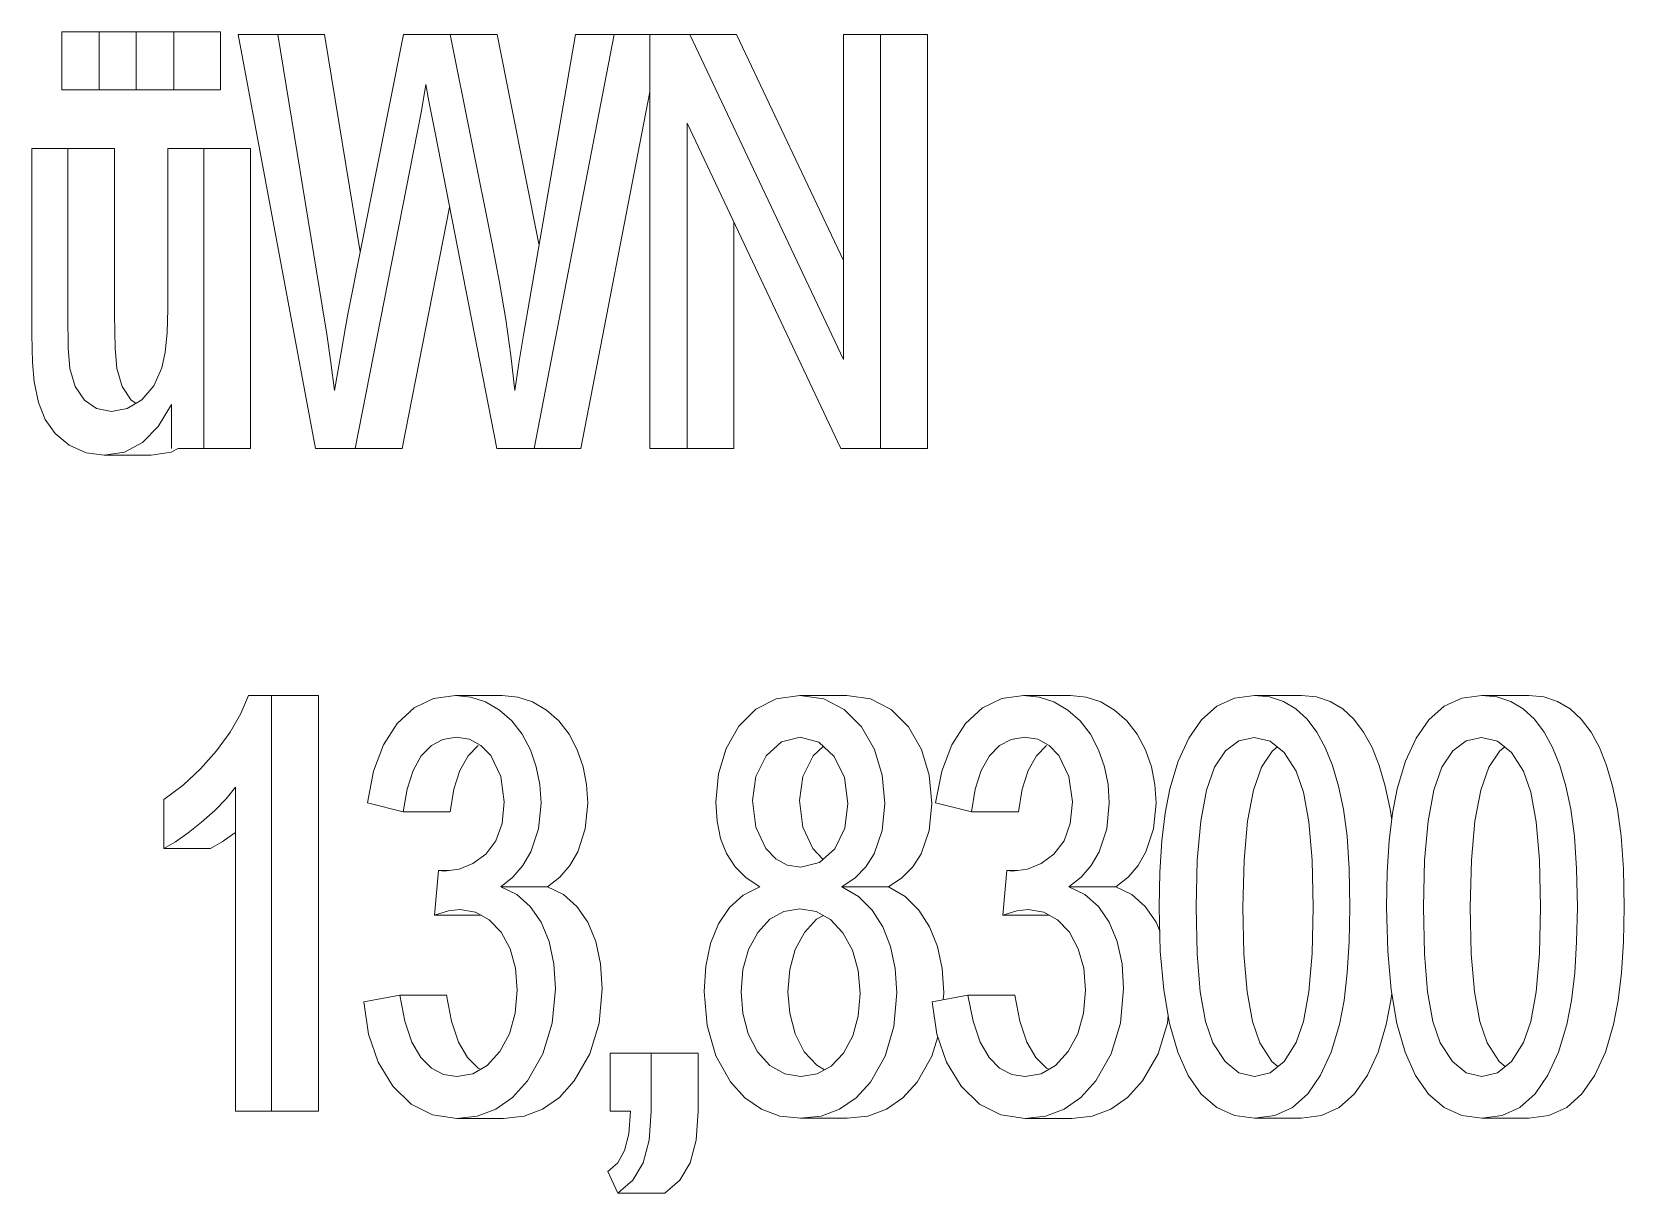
# Model space of a CAD drawing. Header units: metres. Extents: x -35.7 to 3.2, y -7 to 21.9.
# Drawn here: x 2.1668 to 2.2423, y 0.6747 to 0.7298 of the extents above; entities that cross this region are included whole.
import ezdxf

# ---------------------------------------------------------------- set-up
doc = ezdxf.new("R2010")
doc.units = ezdxf.units.M
doc.header["$MEASUREMENT"] = 0
doc.layers.add('B_Schnitt B Garagenrampe RB_1_910 Allgemein Lageplan Höhen', color=7, linetype='Continuous')

msp = doc.modelspace()

# ---------------------------------------------------------------- linework, layer by layer
at = {"layer": 'B_Schnitt B Garagenrampe RB_1_910 Allgemein Lageplan Höhen', "color": 7, "linetype": 'Continuous', "lineweight": 13, "ltscale": 1000}
for p, q in [((2.169958, 0.729754), (2.168178, 0.729754)), ((2.168178, 0.729754), (2.168178, 0.727009)), ((2.169958, 0.727009), (2.169958, 0.729754)), ((2.171711, 0.729754), (2.169958, 0.729754)), ((2.173491, 0.729754), (2.171711, 0.729754)), ((2.171711, 0.729754), (2.171711, 0.727009)), ((2.173491, 0.727009), (2.173491, 0.729754)), ((2.175713, 0.729754), (2.173491, 0.729754)), ((2.175713, 0.727009), (2.175713, 0.729754)), ((2.178425, 0.729634), (2.17654, 0.729634)), ((2.17654, 0.729634), (2.180224, 0.71)), ((2.180536, 0.716763), (2.178425, 0.729634)), ((2.180647, 0.729634), (2.178425, 0.729634)), ((2.182338, 0.71933), (2.180647, 0.729634)), ((2.184391, 0.729634), (2.181749, 0.716375)), ((2.186607, 0.729634), (2.184391, 0.729634)), ((2.188596, 0.719697), (2.186607, 0.729634)), ((2.18883, 0.729634), (2.186607, 0.729634)), ((2.190818, 0.719697), (2.18883, 0.729634)), ((2.192545, 0.729634), (2.190367, 0.717018)), ((2.190584, 0.71), (2.194392, 0.729634)), ((2.194392, 0.729634), (2.192545, 0.729634)), ((2.196087, 0.729634), (2.194392, 0.729634)), ((2.197971, 0.729634), (2.196087, 0.729634)), ((2.196087, 0.729634), (2.196087, 0.71)), ((2.205264, 0.714219), (2.197971, 0.729634)), ((2.200193, 0.729634), (2.197971, 0.729634)), ((2.205264, 0.718917), (2.200193, 0.729634)), ((2.207025, 0.729634), (2.205264, 0.729634)), ((2.205264, 0.729634), (2.205264, 0.714219)), ((2.207025, 0.71), (2.207025, 0.729634)), ((2.209248, 0.729634), (2.207025, 0.729634)), ((2.209248, 0.71), (2.209248, 0.729634)), ((2.168178, 0.727009), (2.169958, 0.727009)), ((2.171711, 0.727009), (2.169958, 0.727009)), ((2.171711, 0.727009), (2.173491, 0.727009)), ((2.175713, 0.727009), (2.173491, 0.727009)), ((2.185241, 0.726011), (2.185452, 0.727264)), ((2.185452, 0.727264), (2.185594, 0.726473)), ((2.192807, 0.71), (2.196087, 0.726915)), ((2.185594, 0.726473), (2.185887, 0.72496)), ((2.185044, 0.72496), (2.185241, 0.726011)), ((2.197848, 0.71), (2.197848, 0.725429)), ((2.197848, 0.725429), (2.20514, 0.71)), ((2.182099, 0.71), (2.185044, 0.72496)), ((2.185887, 0.72496), (2.188814, 0.71)), ((2.168462, 0.724223), (2.166758, 0.724223)), ((2.166758, 0.724223), (2.166758, 0.715411)), ((2.168462, 0.716335), (2.168462, 0.724223)), ((2.170685, 0.724223), (2.168462, 0.724223)), ((2.170685, 0.716335), (2.170685, 0.724223)), ((2.174911, 0.724223), (2.173207, 0.724223)), ((2.173207, 0.724223), (2.173207, 0.716603)), ((2.174911, 0.71), (2.174911, 0.724223)), ((2.177134, 0.724223), (2.174911, 0.724223)), ((2.177134, 0.71), (2.177134, 0.724223)), ((2.184322, 0.71), (2.186575, 0.721445)), ((2.200071, 0.71), (2.200071, 0.720726)), ((2.188944, 0.717876), (2.188596, 0.719697)), ((2.18924, 0.71611), (2.188944, 0.717876)), ((2.190367, 0.717018), (2.190101, 0.715472)), ((2.168488, 0.714755), (2.168462, 0.716335)), ((2.170711, 0.714755), (2.170685, 0.716335)), ((2.173207, 0.716603), (2.173176, 0.715484)), ((2.180753, 0.715418), (2.180536, 0.716763)), ((2.181749, 0.716375), (2.181637, 0.715758)), ((2.173176, 0.715484), (2.173082, 0.714558)), ((2.181637, 0.715758), (2.181429, 0.714547)), ((2.189484, 0.714401), (2.18924, 0.71611)), ((2.190101, 0.715472), (2.18987, 0.714048)), ((2.166758, 0.715411), (2.166784, 0.714078)), ((2.168567, 0.71379), (2.168488, 0.714755)), ((2.170789, 0.71379), (2.170711, 0.714755)), ((2.180949, 0.714079), (2.180753, 0.715418)), ((2.166784, 0.714078), (2.166862, 0.713161)), ((2.173082, 0.714558), (2.172928, 0.713824)), ((2.181124, 0.712745), (2.180949, 0.714079)), ((2.181429, 0.714547), (2.181124, 0.712745)), ((2.189676, 0.712745), (2.189484, 0.714401)), ((2.18987, 0.714048), (2.189676, 0.712745)), ((2.168817, 0.712941), (2.168567, 0.71379)), ((2.17104, 0.712941), (2.170789, 0.71379)), ((2.172928, 0.713824), (2.17255, 0.712966)), ((2.166862, 0.713161), (2.167069, 0.712185)), ((2.169249, 0.712297), (2.168817, 0.712941)), ((2.171471, 0.712297), (2.17104, 0.712941)), ((2.17255, 0.712966), (2.171976, 0.712311)), ((2.167069, 0.712185), (2.167387, 0.711373)), ((2.169831, 0.71189), (2.169249, 0.712297)), ((2.170536, 0.711754), (2.169831, 0.71189)), ((2.17128, 0.711893), (2.170536, 0.711754)), ((2.171976, 0.712311), (2.17128, 0.711893)), ((2.171693, 0.712141), (2.171471, 0.712297)), ((2.172747, 0.711035), (2.173387, 0.71209)), ((2.173387, 0.71209), (2.173387, 0.71)), ((2.167387, 0.711373), (2.167861, 0.710705)), ((2.172002, 0.710281), (2.172747, 0.711035)), ((2.167861, 0.710705), (2.168533, 0.71016)), ((2.171152, 0.709829), (2.172002, 0.710281)), ((2.168533, 0.71016), (2.169335, 0.709799)), ((2.169335, 0.709799), (2.170195, 0.709678)), ((2.170195, 0.709678), (2.171152, 0.709829)), ((2.172418, 0.709678), (2.170195, 0.709678)), ((2.172418, 0.709678), (2.173373, 0.709829)), ((2.173373, 0.709829), (2.173695, 0.71)), ((2.173695, 0.71), (2.174911, 0.71)), ((2.177134, 0.71), (2.174911, 0.71)), ((2.180224, 0.71), (2.182099, 0.71)), ((2.184322, 0.71), (2.182099, 0.71)), ((2.188814, 0.71), (2.190584, 0.71)), ((2.192807, 0.71), (2.190584, 0.71)), ((2.196087, 0.71), (2.197848, 0.71)), ((2.200071, 0.71), (2.197848, 0.71)), ((2.20514, 0.71), (2.207025, 0.71)), ((2.209248, 0.71), (2.207025, 0.71)), ((2.177033, 0.698286), (2.176667, 0.697429)), ((2.178131, 0.698286), (2.177033, 0.698286)), ((2.178131, 0.678571), (2.178131, 0.698286)), ((2.180354, 0.698286), (2.178131, 0.698286)), ((2.180354, 0.678571), (2.180354, 0.698286)), ((2.185815, 0.698138), (2.184896, 0.697693)), ((2.186853, 0.698286), (2.185815, 0.698138)), ((2.187591, 0.698209), (2.186853, 0.698286)), ((2.189076, 0.698286), (2.186853, 0.698286)), ((2.188289, 0.697979), (2.187591, 0.698209)), ((2.189813, 0.698209), (2.189076, 0.698286)), ((2.190511, 0.697979), (2.189813, 0.698209)), ((2.202073, 0.698123), (2.201107, 0.697637)), ((2.203199, 0.698286), (2.202073, 0.698123)), ((2.204332, 0.69812), (2.203199, 0.698286)), ((2.205422, 0.698286), (2.203199, 0.698286)), ((2.205307, 0.697622), (2.204332, 0.69812)), ((2.206555, 0.69812), (2.205422, 0.698286)), ((2.20753, 0.697622), (2.206555, 0.69812)), ((2.212777, 0.698138), (2.211858, 0.697693)), ((2.213815, 0.698286), (2.212777, 0.698138)), ((2.214553, 0.698209), (2.213815, 0.698286)), ((2.216037, 0.698286), (2.213815, 0.698286)), ((2.21525, 0.697979), (2.214553, 0.698209)), ((2.216775, 0.698209), (2.216037, 0.698286)), ((2.217473, 0.697979), (2.216775, 0.698209)), ((2.223819, 0.698158), (2.222981, 0.697774)), ((2.224772, 0.698286), (2.223819, 0.698158)), ((2.225487, 0.698215), (2.224772, 0.698286)), ((2.226994, 0.698286), (2.224772, 0.698286)), ((2.22614, 0.698003), (2.225487, 0.698215)), ((2.227709, 0.698215), (2.226994, 0.698286)), ((2.228362, 0.698003), (2.227709, 0.698215)), ((2.234606, 0.698158), (2.233768, 0.697774)), ((2.235558, 0.698286), (2.234606, 0.698158)), ((2.236273, 0.698215), (2.235558, 0.698286)), ((2.237781, 0.698286), (2.235558, 0.698286)), ((2.236926, 0.698003), (2.236273, 0.698215)), ((2.238495, 0.698215), (2.237781, 0.698286)), ((2.239149, 0.698003), (2.238495, 0.698215)), ((2.176667, 0.697429), (2.176162, 0.696554)), ((2.184896, 0.697693), (2.184098, 0.696953)), ((2.188946, 0.697596), (2.188289, 0.697979)), ((2.189534, 0.697081), (2.188946, 0.697596)), ((2.191169, 0.697596), (2.190511, 0.697979)), ((2.191756, 0.697081), (2.191169, 0.697596)), ((2.201107, 0.697637), (2.200301, 0.696826)), ((2.206125, 0.696792), (2.205307, 0.697622)), ((2.208348, 0.696792), (2.20753, 0.697622)), ((2.211858, 0.697693), (2.211059, 0.696953)), ((2.215908, 0.697596), (2.21525, 0.697979)), ((2.216496, 0.697081), (2.215908, 0.697596)), ((2.21813, 0.697596), (2.217473, 0.697979)), ((2.218718, 0.697081), (2.21813, 0.697596)), ((2.222981, 0.697774), (2.222257, 0.697134)), ((2.226733, 0.69765), (2.22614, 0.698003)), ((2.227261, 0.697163), (2.226733, 0.69765)), ((2.228955, 0.69765), (2.228362, 0.698003)), ((2.229484, 0.697163), (2.228955, 0.69765)), ((2.233768, 0.697774), (2.233044, 0.697134)), ((2.237519, 0.69765), (2.236926, 0.698003)), ((2.238048, 0.697163), (2.237519, 0.69765)), ((2.239741, 0.69765), (2.239149, 0.698003)), ((2.240271, 0.697163), (2.239741, 0.69765)), ((2.184098, 0.696953), (2.183447, 0.695943)), ((2.190022, 0.696453), (2.189534, 0.697081)), ((2.192244, 0.696453), (2.191756, 0.697081)), ((2.200301, 0.696826), (2.199696, 0.695777)), ((2.206741, 0.695725), (2.206125, 0.696792)), ((2.208963, 0.695725), (2.208348, 0.696792)), ((2.211059, 0.696953), (2.210409, 0.695943)), ((2.216983, 0.696453), (2.216496, 0.697081)), ((2.219206, 0.696453), (2.218718, 0.697081)), ((2.222257, 0.697134), (2.221647, 0.696258)), ((2.227726, 0.696551), (2.227261, 0.697163)), ((2.229948, 0.696551), (2.229484, 0.697163)), ((2.233044, 0.697134), (2.232433, 0.696258)), ((2.238512, 0.696551), (2.238048, 0.697163)), ((2.240735, 0.696551), (2.240271, 0.697163)), ((2.176162, 0.696554), (2.175517, 0.695661)), ((2.183447, 0.695943), (2.182974, 0.694691)), ((2.185234, 0.69542), (2.185713, 0.695911)), ((2.185713, 0.695911), (2.186265, 0.696205)), ((2.186265, 0.696205), (2.186891, 0.696303)), ((2.186891, 0.696303), (2.187519, 0.696207)), ((2.187456, 0.69542), (2.187935, 0.695911)), ((2.187519, 0.696207), (2.188066, 0.695917)), ((2.188066, 0.695917), (2.18853, 0.695433)), ((2.19041, 0.695714), (2.190022, 0.696453)), ((2.192632, 0.695714), (2.192244, 0.696453)), ((2.201599, 0.69542), (2.202325, 0.696082)), ((2.202325, 0.696082), (2.203218, 0.696303)), ((2.203218, 0.696303), (2.204104, 0.696078)), ((2.203821, 0.69542), (2.204321, 0.695876)), ((2.204104, 0.696078), (2.204833, 0.695399)), ((2.210409, 0.695943), (2.209935, 0.694691)), ((2.212195, 0.69542), (2.212675, 0.695911)), ((2.212675, 0.695911), (2.213227, 0.696205)), ((2.213227, 0.696205), (2.213853, 0.696303)), ((2.213853, 0.696303), (2.214481, 0.696207)), ((2.214418, 0.69542), (2.214897, 0.695911)), ((2.214481, 0.696207), (2.215027, 0.695917)), ((2.215027, 0.695917), (2.215491, 0.695433)), ((2.217371, 0.695714), (2.216983, 0.696453)), ((2.219594, 0.695714), (2.219206, 0.696453)), ((2.221647, 0.696258), (2.221144, 0.695167)), ((2.223398, 0.695665), (2.224023, 0.696134)), ((2.224023, 0.696134), (2.224753, 0.69629)), ((2.224753, 0.69629), (2.225505, 0.696113)), ((2.225505, 0.696113), (2.22617, 0.695582)), ((2.22562, 0.695665), (2.22585, 0.695837)), ((2.228124, 0.695815), (2.227726, 0.696551)), ((2.228464, 0.694958), (2.228124, 0.695815)), ((2.230347, 0.695815), (2.229948, 0.696551)), ((2.230687, 0.694958), (2.230347, 0.695815)), ((2.232433, 0.696258), (2.231931, 0.695167)), ((2.234184, 0.695665), (2.23481, 0.696134)), ((2.23481, 0.696134), (2.235539, 0.69629)), ((2.235539, 0.69629), (2.236291, 0.696113)), ((2.236291, 0.696113), (2.236956, 0.695582)), ((2.236407, 0.695665), (2.236636, 0.695837)), ((2.238911, 0.695815), (2.238512, 0.696551)), ((2.239251, 0.694958), (2.238911, 0.695815)), ((2.241134, 0.695815), (2.240735, 0.696551)), ((2.241473, 0.694958), (2.241134, 0.695815)), ((2.175517, 0.695661), (2.174764, 0.694804)), ((2.184845, 0.694732), (2.185234, 0.69542)), ((2.187067, 0.694732), (2.187456, 0.69542)), ((2.18853, 0.695433), (2.189006, 0.694448)), ((2.190691, 0.694903), (2.19041, 0.695714)), ((2.192913, 0.694903), (2.192632, 0.695714)), ((2.199696, 0.695777), (2.199333, 0.694576)), ((2.201115, 0.694448), (2.201599, 0.69542)), ((2.203338, 0.694448), (2.203821, 0.69542)), ((2.204833, 0.695399), (2.205319, 0.69439)), ((2.20711, 0.694513), (2.206741, 0.695725)), ((2.209333, 0.694513), (2.208963, 0.695725)), ((2.211806, 0.694732), (2.212195, 0.69542)), ((2.214029, 0.694732), (2.214418, 0.69542)), ((2.215491, 0.695433), (2.215967, 0.694448)), ((2.217652, 0.694903), (2.217371, 0.695714)), ((2.219875, 0.694903), (2.219594, 0.695714)), ((2.221144, 0.695167), (2.220752, 0.693859)), ((2.222878, 0.694884), (2.223398, 0.695665)), ((2.2251, 0.694884), (2.22562, 0.695665)), ((2.22617, 0.695582), (2.226747, 0.694696)), ((2.231931, 0.695167), (2.231539, 0.693859)), ((2.233664, 0.694884), (2.234184, 0.695665)), ((2.235887, 0.694884), (2.236407, 0.695665)), ((2.236956, 0.695582), (2.237533, 0.694696)), ((2.174764, 0.694804), (2.173931, 0.694036)), ((2.182974, 0.694691), (2.182677, 0.693196)), ((2.18456, 0.693849), (2.184845, 0.694732)), ((2.186783, 0.693849), (2.187067, 0.694732)), ((2.189006, 0.694448), (2.189164, 0.693236)), ((2.19086, 0.69406), (2.190691, 0.694903)), ((2.193082, 0.69406), (2.192913, 0.694903)), ((2.199333, 0.694576), (2.199212, 0.693223)), ((2.200954, 0.693304), (2.201115, 0.694448)), ((2.203177, 0.693304), (2.203338, 0.694448)), ((2.205319, 0.69439), (2.205481, 0.69317)), ((2.207233, 0.693156), (2.20711, 0.694513)), ((2.209456, 0.693156), (2.209333, 0.694513)), ((2.209935, 0.694691), (2.209639, 0.693196)), ((2.211522, 0.693849), (2.211806, 0.694732)), ((2.213744, 0.693849), (2.214029, 0.694732)), ((2.215967, 0.694448), (2.216126, 0.693236)), ((2.217821, 0.69406), (2.217652, 0.694903)), ((2.220044, 0.69406), (2.219875, 0.694903)), ((2.222492, 0.693797), (2.222878, 0.694884)), ((2.224715, 0.693797), (2.2251, 0.694884)), ((2.226747, 0.694696), (2.227097, 0.693696)), ((2.228751, 0.693985), (2.228464, 0.694958)), ((2.230974, 0.693985), (2.230687, 0.694958)), ((2.233279, 0.693797), (2.233664, 0.694884)), ((2.235502, 0.693797), (2.235887, 0.694884)), ((2.237533, 0.694696), (2.237883, 0.693696)), ((2.239538, 0.693985), (2.239251, 0.694958)), ((2.24176, 0.693985), (2.241473, 0.694958)), ((2.173931, 0.694036), (2.173017, 0.693357)), ((2.175974, 0.69338), (2.176427, 0.693933)), ((2.176427, 0.693933), (2.176427, 0.678571)), ((2.184382, 0.692768), (2.18456, 0.693849)), ((2.186604, 0.692768), (2.186783, 0.693849)), ((2.190916, 0.693183), (2.19086, 0.69406)), ((2.193138, 0.693183), (2.193082, 0.69406)), ((2.211344, 0.692768), (2.211522, 0.693849)), ((2.213565, 0.692768), (2.213744, 0.693849)), ((2.217878, 0.693183), (2.217821, 0.69406)), ((2.2201, 0.693183), (2.220044, 0.69406)), ((2.220752, 0.693859), (2.22053, 0.692713)), ((2.222217, 0.692329), (2.222492, 0.693797)), ((2.22444, 0.692329), (2.224715, 0.693797)), ((2.227097, 0.693696), (2.227346, 0.692289)), ((2.228986, 0.692895), (2.228751, 0.693985)), ((2.231209, 0.692895), (2.230974, 0.693985)), ((2.231539, 0.693859), (2.231317, 0.692713)), ((2.233004, 0.692329), (2.233279, 0.693797)), ((2.235226, 0.692329), (2.235502, 0.693797)), ((2.237883, 0.693696), (2.238133, 0.692289)), ((2.239773, 0.692895), (2.239538, 0.693985)), ((2.241995, 0.692895), (2.24176, 0.693985)), ((2.173017, 0.693357), (2.173017, 0.691027)), ((2.174812, 0.692272), (2.175435, 0.692826)), ((2.175435, 0.692826), (2.175974, 0.69338)), ((2.182677, 0.693196), (2.184382, 0.692768)), ((2.189164, 0.693236), (2.189067, 0.692218)), ((2.190795, 0.691967), (2.190916, 0.693183)), ((2.193018, 0.691967), (2.193138, 0.693183)), ((2.199212, 0.693223), (2.199269, 0.692321)), ((2.201113, 0.692038), (2.200954, 0.693304)), ((2.203335, 0.692038), (2.203177, 0.693304)), ((2.205481, 0.69317), (2.205324, 0.691996)), ((2.207107, 0.691879), (2.207233, 0.693156)), ((2.209329, 0.691879), (2.209456, 0.693156)), ((2.209639, 0.693196), (2.211344, 0.692768)), ((2.216126, 0.693236), (2.216029, 0.692218)), ((2.217757, 0.691967), (2.217878, 0.693183)), ((2.219979, 0.691967), (2.2201, 0.693183)), ((2.22916, 0.691615), (2.228986, 0.692895)), ((2.231277, 0.692386), (2.231209, 0.692895)), ((2.239947, 0.691615), (2.239773, 0.692895)), ((2.242169, 0.691615), (2.241995, 0.692895)), ((2.174169, 0.691765), (2.174812, 0.692272)), ((2.186604, 0.692768), (2.184382, 0.692768)), ((2.189067, 0.692218), (2.188777, 0.691391)), ((2.199269, 0.692321), (2.199439, 0.691509)), ((2.201589, 0.691027), (2.201113, 0.692038)), ((2.203811, 0.691027), (2.203335, 0.692038)), ((2.213565, 0.692768), (2.211344, 0.692768)), ((2.216029, 0.692218), (2.215739, 0.691391)), ((2.22053, 0.692713), (2.220372, 0.691397)), ((2.222052, 0.690482), (2.222217, 0.692329)), ((2.224275, 0.690482), (2.22444, 0.692329)), ((2.227346, 0.692289), (2.227497, 0.690475)), ((2.231317, 0.692713), (2.231158, 0.691397)), ((2.232839, 0.690482), (2.233004, 0.692329)), ((2.235061, 0.690482), (2.235226, 0.692329)), ((2.238133, 0.692289), (2.238283, 0.690475)), ((2.173017, 0.691027), (2.173571, 0.69135)), ((2.173571, 0.69135), (2.174169, 0.691765)), ((2.17524, 0.691027), (2.175793, 0.69135)), ((2.175793, 0.69135), (2.176391, 0.691765)), ((2.188777, 0.691391), (2.188293, 0.690759)), ((2.190433, 0.690866), (2.190795, 0.691967)), ((2.192656, 0.690866), (2.193018, 0.691967)), ((2.199439, 0.691509), (2.199724, 0.690786)), ((2.205324, 0.691996), (2.204851, 0.69102)), ((2.206726, 0.690779), (2.207107, 0.691879)), ((2.208949, 0.690779), (2.209329, 0.691879)), ((2.215739, 0.691391), (2.215255, 0.690759)), ((2.217395, 0.690866), (2.217757, 0.691967)), ((2.219617, 0.690866), (2.219979, 0.691967)), ((2.220372, 0.691397), (2.220277, 0.689911)), ((2.229264, 0.690067), (2.22916, 0.691615)), ((2.231158, 0.691397), (2.231064, 0.689911)), ((2.24005, 0.690067), (2.239947, 0.691615)), ((2.242273, 0.690067), (2.242169, 0.691615)), ((2.17524, 0.691027), (2.173017, 0.691027)), ((2.188293, 0.690759), (2.187688, 0.690313)), ((2.19006, 0.690217), (2.190433, 0.690866)), ((2.192282, 0.690217), (2.192656, 0.690866)), ((2.199724, 0.690786), (2.200125, 0.690159)), ((2.202054, 0.690536), (2.201589, 0.691027)), ((2.202603, 0.690241), (2.202054, 0.690536)), ((2.204276, 0.690536), (2.203811, 0.691027)), ((2.204851, 0.69102), (2.204133, 0.690362)), ((2.20633, 0.690156), (2.206726, 0.690779)), ((2.208553, 0.690156), (2.208949, 0.690779)), ((2.215255, 0.690759), (2.214649, 0.690313)), ((2.217021, 0.690217), (2.217395, 0.690866)), ((2.219243, 0.690217), (2.219617, 0.690866)), ((2.186058, 0.689982), (2.185868, 0.687866)), ((2.186332, 0.689955), (2.186058, 0.689982)), ((2.186543, 0.689982), (2.186058, 0.689982)), ((2.187034, 0.690044), (2.186332, 0.689955)), ((2.187688, 0.690313), (2.187034, 0.690044)), ((2.189583, 0.689664), (2.19006, 0.690217)), ((2.191805, 0.689664), (2.192282, 0.690217)), ((2.200125, 0.690159), (2.200649, 0.689637)), ((2.203237, 0.690143), (2.202603, 0.690241)), ((2.204133, 0.690362), (2.203237, 0.690143)), ((2.205817, 0.689636), (2.20633, 0.690156)), ((2.20804, 0.689636), (2.208553, 0.690156)), ((2.21302, 0.689982), (2.21283, 0.687866)), ((2.213294, 0.689955), (2.21302, 0.689982)), ((2.213505, 0.689982), (2.21302, 0.689982)), ((2.213996, 0.690044), (2.213294, 0.689955)), ((2.214649, 0.690313), (2.213996, 0.690044)), ((2.216544, 0.689664), (2.217021, 0.690217)), ((2.218767, 0.689664), (2.219243, 0.690217)), ((2.220277, 0.689911), (2.220245, 0.688254)), ((2.221997, 0.688254), (2.222052, 0.690482)), ((2.224219, 0.688254), (2.224275, 0.690482)), ((2.227497, 0.690475), (2.227547, 0.688254)), ((2.229299, 0.688254), (2.229264, 0.690067)), ((2.231064, 0.689911), (2.231032, 0.688254)), ((2.232784, 0.688254), (2.232839, 0.690482)), ((2.235006, 0.688254), (2.235061, 0.690482)), ((2.238283, 0.690475), (2.238333, 0.688254)), ((2.240086, 0.688254), (2.24005, 0.690067)), ((2.242307, 0.688254), (2.242273, 0.690067)), ((2.189003, 0.689205), (2.189583, 0.689664)), ((2.189763, 0.688842), (2.189003, 0.689205)), ((2.191226, 0.689205), (2.189003, 0.689205)), ((2.191226, 0.689205), (2.191805, 0.689664)), ((2.191985, 0.688842), (2.191226, 0.689205)), ((2.201296, 0.689219), (2.200514, 0.688815)), ((2.200649, 0.689637), (2.201296, 0.689219)), ((2.205188, 0.689219), (2.205817, 0.689636)), ((2.205972, 0.688746), (2.205188, 0.689219)), ((2.20741, 0.689219), (2.205188, 0.689219)), ((2.20741, 0.689219), (2.20804, 0.689636)), ((2.208195, 0.688746), (2.20741, 0.689219)), ((2.215965, 0.689205), (2.216544, 0.689664)), ((2.216725, 0.688842), (2.215965, 0.689205)), ((2.218187, 0.689205), (2.215965, 0.689205)), ((2.218187, 0.689205), (2.218767, 0.689664)), ((2.218947, 0.688842), (2.218187, 0.689205)), ((2.190401, 0.688286), (2.189763, 0.688842)), ((2.190916, 0.687538), (2.190401, 0.688286)), ((2.192623, 0.688286), (2.191985, 0.688842)), ((2.193138, 0.687538), (2.192623, 0.688286)), ((2.200514, 0.688815), (2.199863, 0.688228)), ((2.206621, 0.688112), (2.205972, 0.688746)), ((2.208843, 0.688112), (2.208195, 0.688746)), ((2.217362, 0.688286), (2.216725, 0.688842)), ((2.217878, 0.687538), (2.217362, 0.688286)), ((2.219585, 0.688286), (2.218947, 0.688842)), ((2.2201, 0.687538), (2.219585, 0.688286)), ((2.185868, 0.687866), (2.186529, 0.688067)), ((2.188082, 0.687866), (2.185868, 0.687866)), ((2.186529, 0.688067), (2.187071, 0.688134)), ((2.187071, 0.688134), (2.187814, 0.688014)), ((2.187814, 0.688014), (2.188464, 0.687655)), ((2.188464, 0.687655), (2.189022, 0.687056)), ((2.191295, 0.686623), (2.190916, 0.687538)), ((2.193517, 0.686623), (2.193138, 0.687538)), ((2.199863, 0.688228), (2.19934, 0.687458)), ((2.201196, 0.687049), (2.201769, 0.687674)), ((2.201769, 0.687674), (2.202433, 0.688049)), ((2.202433, 0.688049), (2.203189, 0.688174)), ((2.203189, 0.688174), (2.203964, 0.688048)), ((2.203418, 0.687049), (2.203992, 0.687674)), ((2.203964, 0.688048), (2.204648, 0.687668)), ((2.203992, 0.687674), (2.204312, 0.687855)), ((2.204648, 0.687668), (2.20524, 0.687036)), ((2.207134, 0.687317), (2.206621, 0.688112)), ((2.209356, 0.687317), (2.208843, 0.688112)), ((2.21283, 0.687866), (2.213491, 0.688067)), ((2.215044, 0.687866), (2.21283, 0.687866)), ((2.213491, 0.688067), (2.214033, 0.688134)), ((2.214033, 0.688134), (2.214775, 0.688014)), ((2.214775, 0.688014), (2.215426, 0.687655)), ((2.215426, 0.687655), (2.215984, 0.687056)), ((2.218257, 0.686623), (2.217878, 0.687538)), ((2.220275, 0.687115), (2.2201, 0.687538)), ((2.220245, 0.688254), (2.2203, 0.686165)), ((2.222047, 0.686039), (2.221997, 0.688254)), ((2.22427, 0.686039), (2.224219, 0.688254)), ((2.227547, 0.688254), (2.227497, 0.686045)), ((2.229268, 0.68661), (2.229299, 0.688254)), ((2.231032, 0.688254), (2.231087, 0.686165)), ((2.232834, 0.686039), (2.232784, 0.688254)), ((2.235056, 0.686039), (2.235006, 0.688254)), ((2.238333, 0.688254), (2.238283, 0.686045)), ((2.240054, 0.68661), (2.240086, 0.688254)), ((2.242276, 0.68661), (2.242307, 0.688254)), ((2.189022, 0.687056), (2.189448, 0.686272)), ((2.19934, 0.687458), (2.198958, 0.686527)), ((2.200757, 0.686237), (2.201196, 0.687049)), ((2.202979, 0.686237), (2.203418, 0.687049)), ((2.20524, 0.687036), (2.205695, 0.68621)), ((2.207505, 0.686385), (2.207134, 0.687317)), ((2.209727, 0.686385), (2.209356, 0.687317)), ((2.215984, 0.687056), (2.21641, 0.686272)), ((2.189448, 0.686272), (2.189704, 0.685359)), ((2.191522, 0.685567), (2.191295, 0.686623)), ((2.193744, 0.685567), (2.193517, 0.686623)), ((2.198958, 0.686527), (2.19873, 0.685458)), ((2.200493, 0.685299), (2.200757, 0.686237)), ((2.202715, 0.685299), (2.202979, 0.686237)), ((2.205695, 0.68621), (2.205968, 0.68525)), ((2.207727, 0.685341), (2.207505, 0.686385)), ((2.209949, 0.685341), (2.209727, 0.686385)), ((2.21641, 0.686272), (2.216666, 0.685359)), ((2.218484, 0.685567), (2.218257, 0.686623)), ((2.2203, 0.686165), (2.220465, 0.684322)), ((2.222197, 0.684228), (2.222047, 0.686039)), ((2.22442, 0.684228), (2.22427, 0.686039)), ((2.227497, 0.686045), (2.227346, 0.684236)), ((2.229173, 0.685132), (2.229268, 0.68661)), ((2.231087, 0.686165), (2.231251, 0.684322)), ((2.232984, 0.684228), (2.232834, 0.686039)), ((2.235206, 0.684228), (2.235056, 0.686039)), ((2.238283, 0.686045), (2.238133, 0.684236)), ((2.23996, 0.685132), (2.240054, 0.68661)), ((2.242182, 0.685132), (2.242276, 0.68661)), ((2.189704, 0.685359), (2.189789, 0.684317)), ((2.191598, 0.684371), (2.191522, 0.685567)), ((2.19382, 0.684371), (2.193744, 0.685567)), ((2.19873, 0.685458), (2.198653, 0.68425)), ((2.200405, 0.684236), (2.200493, 0.685299)), ((2.202628, 0.684236), (2.202715, 0.685299)), ((2.205968, 0.68525), (2.206059, 0.684156)), ((2.207801, 0.684183), (2.207727, 0.685341)), ((2.210024, 0.684183), (2.209949, 0.685341)), ((2.216666, 0.685359), (2.216751, 0.684317)), ((2.21856, 0.684371), (2.218484, 0.685567)), ((2.229016, 0.683821), (2.229173, 0.685132)), ((2.239803, 0.683821), (2.23996, 0.685132)), ((2.242026, 0.683821), (2.242182, 0.685132)), ((2.184211, 0.684076), (2.182507, 0.683754)), ((2.182507, 0.683754), (2.182735, 0.682222)), ((2.184453, 0.682837), (2.184211, 0.684076)), ((2.186434, 0.684076), (2.184211, 0.684076)), ((2.186675, 0.682837), (2.186434, 0.684076)), ((2.189789, 0.684317), (2.189697, 0.683219)), ((2.19145, 0.682743), (2.191598, 0.684371)), ((2.193673, 0.682743), (2.19382, 0.684371)), ((2.198653, 0.68425), (2.198793, 0.68263)), ((2.200492, 0.683222), (2.200405, 0.684236)), ((2.202714, 0.683222), (2.202628, 0.684236)), ((2.206059, 0.684156), (2.20597, 0.68308)), ((2.207661, 0.682594), (2.207801, 0.684183)), ((2.211173, 0.684076), (2.209468, 0.683754)), ((2.209468, 0.683754), (2.209697, 0.682222)), ((2.209995, 0.683854), (2.210024, 0.684183)), ((2.211415, 0.682837), (2.211173, 0.684076)), ((2.213395, 0.684076), (2.211173, 0.684076)), ((2.213636, 0.682837), (2.213395, 0.684076)), ((2.216751, 0.684317), (2.216658, 0.683219)), ((2.218412, 0.682743), (2.21856, 0.684371)), ((2.220465, 0.684322), (2.220739, 0.682726)), ((2.222448, 0.682822), (2.222197, 0.684228)), ((2.22467, 0.682822), (2.22442, 0.684228)), ((2.227346, 0.684236), (2.227097, 0.68283)), ((2.228797, 0.682677), (2.229016, 0.683821)), ((2.231019, 0.682677), (2.231239, 0.683821)), ((2.231239, 0.683821), (2.231279, 0.68416)), ((2.231251, 0.684322), (2.231526, 0.682726)), ((2.233234, 0.682822), (2.232984, 0.684228)), ((2.235456, 0.682822), (2.235206, 0.684228)), ((2.238133, 0.684236), (2.237883, 0.68283)), ((2.239583, 0.682677), (2.239803, 0.683821)), ((2.241806, 0.682677), (2.242026, 0.683821)), ((2.189697, 0.683219), (2.189421, 0.682245)), ((2.200751, 0.682241), (2.200492, 0.683222)), ((2.202973, 0.682241), (2.202714, 0.683222)), ((2.20597, 0.68308), (2.205705, 0.682139)), ((2.216658, 0.683219), (2.216383, 0.682245)), ((2.220634, 0.682743), (2.22067, 0.683132)), ((2.182735, 0.682222), (2.183195, 0.680891)), ((2.184786, 0.681853), (2.184453, 0.682837)), ((2.187008, 0.681853), (2.186675, 0.682837)), ((2.189421, 0.682245), (2.18896, 0.681397)), ((2.191009, 0.68129), (2.19145, 0.682743)), ((2.193231, 0.68129), (2.193673, 0.682743)), ((2.198793, 0.68263), (2.199213, 0.681199)), ((2.201181, 0.681386), (2.200751, 0.682241)), ((2.203403, 0.681386), (2.202973, 0.682241)), ((2.207242, 0.681183), (2.207661, 0.682594)), ((2.209697, 0.682222), (2.210156, 0.680891)), ((2.211747, 0.681853), (2.211415, 0.682837)), ((2.21397, 0.681853), (2.213636, 0.682837)), ((2.216383, 0.682245), (2.215922, 0.681397)), ((2.217971, 0.68129), (2.218412, 0.682743)), ((2.220192, 0.68129), (2.220634, 0.682743)), ((2.220739, 0.682726), (2.221124, 0.681376)), ((2.222797, 0.681819), (2.222448, 0.682822)), ((2.22502, 0.681819), (2.22467, 0.682822)), ((2.227097, 0.68283), (2.226747, 0.681826)), ((2.228407, 0.681368), (2.228797, 0.682677)), ((2.23063, 0.681368), (2.231019, 0.682677)), ((2.231526, 0.682726), (2.231911, 0.681376)), ((2.233584, 0.681819), (2.233234, 0.682822)), ((2.235807, 0.681819), (2.235456, 0.682822)), ((2.237883, 0.68283), (2.237533, 0.681826)), ((2.239194, 0.681368), (2.239583, 0.682677)), ((2.241416, 0.681368), (2.241806, 0.682677)), ((2.18521, 0.681123), (2.184786, 0.681853)), ((2.187432, 0.681123), (2.187008, 0.681853)), ((2.205705, 0.682139), (2.205264, 0.68133)), ((2.209464, 0.681183), (2.209738, 0.682103)), ((2.212172, 0.681123), (2.211747, 0.681853)), ((2.214394, 0.681123), (2.21397, 0.681853)), ((2.223372, 0.68093), (2.222797, 0.681819)), ((2.225595, 0.68093), (2.22502, 0.681819)), ((2.226747, 0.681826), (2.226171, 0.680933)), ((2.234159, 0.68093), (2.233584, 0.681819)), ((2.236381, 0.68093), (2.235807, 0.681819)), ((2.237533, 0.681826), (2.236958, 0.680933)), ((2.183195, 0.680891), (2.183885, 0.679763)), ((2.185715, 0.680621), (2.18521, 0.681123)), ((2.187937, 0.680621), (2.187432, 0.681123)), ((2.188366, 0.680743), (2.187689, 0.68035)), ((2.18896, 0.681397), (2.188366, 0.680743)), ((2.190272, 0.680011), (2.191009, 0.68129)), ((2.192495, 0.680011), (2.193231, 0.68129)), ((2.196143, 0.681317), (2.194202, 0.681317)), ((2.194202, 0.681317), (2.194202, 0.678571)), ((2.196143, 0.678571), (2.196143, 0.681317)), ((2.198366, 0.681317), (2.196143, 0.681317)), ((2.198366, 0.678571), (2.198366, 0.681317)), ((2.199213, 0.681199), (2.199913, 0.679958)), ((2.201778, 0.680747), (2.201181, 0.681386)), ((2.202486, 0.680351), (2.201778, 0.680747)), ((2.204001, 0.680748), (2.203403, 0.681386)), ((2.204372, 0.68054), (2.204001, 0.680748)), ((2.204686, 0.680713), (2.204013, 0.680342)), ((2.205264, 0.68133), (2.204686, 0.680713)), ((2.206542, 0.679951), (2.207242, 0.681183)), ((2.208764, 0.679951), (2.209464, 0.681183)), ((2.210156, 0.680891), (2.210846, 0.679763)), ((2.212676, 0.680621), (2.212172, 0.681123)), ((2.214899, 0.680621), (2.214394, 0.681123)), ((2.215328, 0.680743), (2.214651, 0.68035)), ((2.215922, 0.681397), (2.215328, 0.680743)), ((2.217233, 0.680011), (2.217971, 0.68129)), ((2.219456, 0.680011), (2.220192, 0.68129)), ((2.221124, 0.681376), (2.221619, 0.680272)), ((2.22403, 0.680397), (2.223372, 0.68093)), ((2.226171, 0.680933), (2.225513, 0.680397)), ((2.225882, 0.680697), (2.225595, 0.68093)), ((2.227907, 0.680274), (2.228407, 0.681368)), ((2.230129, 0.680274), (2.23063, 0.681368)), ((2.231911, 0.681376), (2.232405, 0.680272)), ((2.234817, 0.680397), (2.234159, 0.68093)), ((2.236958, 0.680933), (2.2363, 0.680397)), ((2.236668, 0.680697), (2.236381, 0.68093)), ((2.238693, 0.680274), (2.239194, 0.681368)), ((2.240916, 0.680274), (2.241416, 0.681368)), ((2.186288, 0.680319), (2.185715, 0.680621)), ((2.186929, 0.680219), (2.186288, 0.680319)), ((2.187689, 0.68035), (2.186929, 0.680219)), ((2.188052, 0.68056), (2.187937, 0.680621)), ((2.189566, 0.679229), (2.190272, 0.680011)), ((2.191788, 0.679229), (2.192495, 0.680011)), ((2.199913, 0.679958), (2.200592, 0.679205)), ((2.203247, 0.680219), (2.202486, 0.680351)), ((2.204013, 0.680342), (2.203247, 0.680219)), ((2.205862, 0.679201), (2.206542, 0.679951)), ((2.208085, 0.679201), (2.208764, 0.679951)), ((2.21325, 0.680319), (2.212676, 0.680621)), ((2.213891, 0.680219), (2.21325, 0.680319)), ((2.214651, 0.68035), (2.213891, 0.680219)), ((2.215014, 0.68056), (2.214899, 0.680621)), ((2.216527, 0.679229), (2.217233, 0.680011)), ((2.21875, 0.679229), (2.219456, 0.680011)), ((2.221619, 0.680272), (2.222245, 0.679382)), ((2.224772, 0.680219), (2.22403, 0.680397)), ((2.225513, 0.680397), (2.224772, 0.680219)), ((2.227296, 0.679395), (2.227907, 0.680274)), ((2.229518, 0.679395), (2.230129, 0.680274)), ((2.232405, 0.680272), (2.233032, 0.679382)), ((2.235558, 0.680219), (2.234817, 0.680397)), ((2.2363, 0.680397), (2.235558, 0.680219)), ((2.238082, 0.679395), (2.238693, 0.680274)), ((2.240305, 0.679395), (2.240916, 0.680274)), ((2.183885, 0.679763), (2.184758, 0.678908)), ((2.188771, 0.67867), (2.189566, 0.679229)), ((2.190994, 0.67867), (2.191788, 0.679229)), ((2.200592, 0.679205), (2.201371, 0.678667)), ((2.205083, 0.678665), (2.205862, 0.679201)), ((2.207306, 0.678665), (2.208085, 0.679201)), ((2.210846, 0.679763), (2.21172, 0.678908)), ((2.215732, 0.67867), (2.216527, 0.679229)), ((2.217955, 0.67867), (2.21875, 0.679229)), ((2.222245, 0.679382), (2.22298, 0.678746)), ((2.226572, 0.678752), (2.227296, 0.679395)), ((2.228793, 0.678752), (2.229518, 0.679395)), ((2.233032, 0.679382), (2.233766, 0.678746)), ((2.237358, 0.678752), (2.238082, 0.679395)), ((2.23958, 0.678752), (2.240305, 0.679395)), ((2.176427, 0.678571), (2.178131, 0.678571)), ((2.180354, 0.678571), (2.178131, 0.678571)), ((2.184758, 0.678908), (2.18577, 0.678395)), ((2.187889, 0.678335), (2.188771, 0.67867)), ((2.190111, 0.678335), (2.190994, 0.67867)), ((2.194202, 0.678571), (2.195168, 0.678571)), ((2.195168, 0.678571), (2.195083, 0.677495)), ((2.196049, 0.677204), (2.196143, 0.678571)), ((2.198271, 0.677204), (2.198366, 0.678571)), ((2.201371, 0.678667), (2.202249, 0.678344)), ((2.204205, 0.678344), (2.205083, 0.678665)), ((2.206428, 0.678344), (2.207306, 0.678665)), ((2.21172, 0.678908), (2.212732, 0.678395)), ((2.214851, 0.678335), (2.215732, 0.67867)), ((2.217073, 0.678335), (2.217955, 0.67867)), ((2.22298, 0.678746), (2.223822, 0.678364)), ((2.22573, 0.678365), (2.226572, 0.678752)), ((2.227952, 0.678365), (2.228793, 0.678752)), ((2.233766, 0.678746), (2.234609, 0.678364)), ((2.236516, 0.678365), (2.237358, 0.678752)), ((2.238739, 0.678365), (2.23958, 0.678752)), ((2.18577, 0.678395), (2.186919, 0.678223)), ((2.186919, 0.678223), (2.187889, 0.678335)), ((2.189142, 0.678223), (2.186919, 0.678223)), ((2.189142, 0.678223), (2.190111, 0.678335)), ((2.202249, 0.678344), (2.203227, 0.678237)), ((2.203227, 0.678237), (2.204205, 0.678344)), ((2.205449, 0.678237), (2.203227, 0.678237)), ((2.205449, 0.678237), (2.206428, 0.678344)), ((2.212732, 0.678395), (2.213881, 0.678223)), ((2.213881, 0.678223), (2.214851, 0.678335)), ((2.216103, 0.678223), (2.213881, 0.678223)), ((2.216103, 0.678223), (2.217073, 0.678335)), ((2.223822, 0.678364), (2.224772, 0.678237)), ((2.224772, 0.678237), (2.22573, 0.678365)), ((2.226994, 0.678237), (2.224772, 0.678237)), ((2.226994, 0.678237), (2.227952, 0.678365)), ((2.234609, 0.678364), (2.235558, 0.678237)), ((2.235558, 0.678237), (2.236516, 0.678365)), ((2.237781, 0.678237), (2.235558, 0.678237)), ((2.237781, 0.678237), (2.238739, 0.678365)), ((2.195083, 0.677495), (2.194884, 0.676703)), ((2.195765, 0.676127), (2.196049, 0.677204)), ((2.197987, 0.676127), (2.198271, 0.677204)), ((2.194884, 0.676703), (2.194557, 0.676132)), ((2.194557, 0.676132), (2.194089, 0.675719)), ((2.194089, 0.675719), (2.194562, 0.674688)), ((2.195275, 0.675302), (2.195765, 0.676127)), ((2.197497, 0.675302), (2.197987, 0.676127)), ((2.194562, 0.674688), (2.195275, 0.675302)), ((2.196785, 0.674688), (2.194562, 0.674688)), ((2.196785, 0.674688), (2.197497, 0.675302))]:
    msp.add_line(p, q, dxfattribs=at)

doc.saveas('drawing.dxf')
